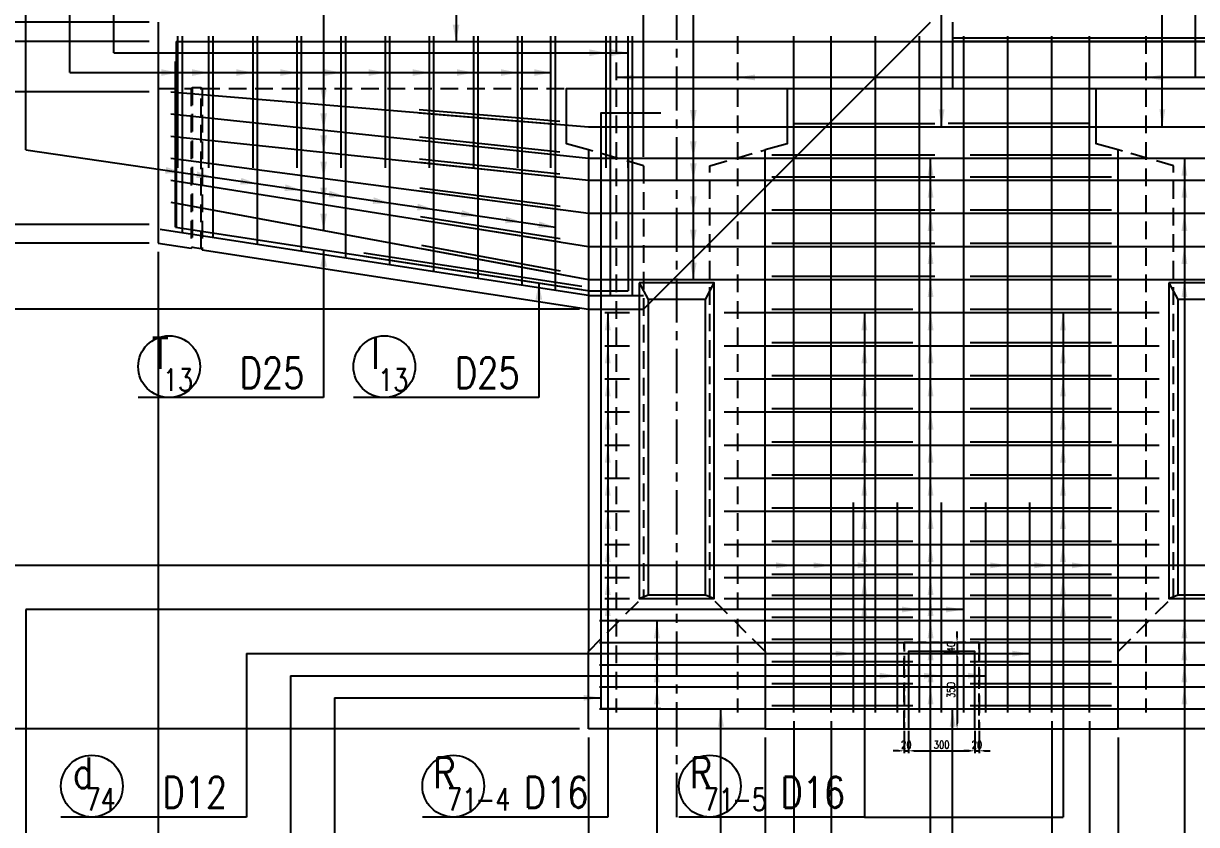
# Model space of a CAD drawing. Header units: millimetres. Extents: x -41433 to 131500, y -94900 to 39745.
# Drawn here: x 103590 to 108905, y -26274 to -22646 of the extents above; entities that cross this region are included whole.
import ezdxf
from ezdxf.enums import TextEntityAlignment as Align

# ---------------------------------------------------------------- set-up
doc = ezdxf.new("R2010")
doc.units = ezdxf.units.MM
doc.header["$LTSCALE"] = 160
doc.header["$MEASUREMENT"] = 0
for name, pattern in [('CENTER', [2, 1.25, -0.25, 0.25, -0.25]), ('DASHED', [0.75, 0.5, -0.25]), ('HIDDEN', [0.375, 0.25, -0.125])]:
    doc.linetypes.add(name, pattern=pattern)
doc.layers.get('0').update_dxf_attribs({"linetype": 'CONTINUOUS'})
doc.layers.get('DEFPOINTS').update_dxf_attribs({"color": 53, "linetype": 'CONTINUOUS'})
for name, color, linetype in [('CENTER', 6, 'CENTER'), ('DIM', 6, 'CONTINUOUS'), ('DIM-L', 6, 'CONTINUOUS'), ('GAIKEI-KEIKAKU', 4, 'CONTINUOUS'), ('TEKKIN-C', 3, 'CONTINUOUS'), ('TEKKIN-L', 2, 'CONTINUOUS'), ('TEKKIN-R', 3, 'CONTINUOUS'), ('TEKKIN-S', 3, 'CONTINUOUS'), ('TEXT', 4, 'CONTINUOUS')]:
    doc.layers.add(name, color=color, linetype=linetype)
doc.styles.add('DIM-TEXT', font='ROMANS', dxfattribs={"width": 0.8, "bigfont": 'EXTFONT'})
doc.styles.add('romans', font='romans.shx', dxfattribs={"bigfont": 'extfont.shx'})
doc.dimstyles.new('DIM10', dxfattribs={"dimscale": 10, "dimtxt": 3.5, "dimasz": 2.5, "dimexe": 1, "dimexo": 1, "dimgap": 1, "dimtad": 3, "dimdec": 1, "dimrnd": 1, "dimdsep": 46, "dimtxsty": 'DIM-TEXT', "dimcen": 0, "dimclrt": 4, "dimaunit": 1, "dimadec": 3, "dimazin": 2, "dimtfac": 1, "dimtdec": 1, "dimtix": 1, "dimtmove": 2, "dimatfit": 3, "dimfxl": 1, "dimtolj": 1, "dimtzin": 0, "dimlwd": -1, "dimlwe": -1, "dimarcsym": 0})
doc.dimstyles.new('DIM40', dxfattribs={"dimscale": 40, "dimtxt": 3.5, "dimasz": 2, "dimexe": 1, "dimexo": 1, "dimgap": 0.5, "dimtad": 1, "dimdec": 0, "dimzin": 9, "dimdsep": 46, "dimtxsty": 'DIM-TEXT', "dimcen": 0, "dimclrt": 4, "dimaunit": 1, "dimadec": 4, "dimazin": 0, "dimtfac": 1, "dimtdec": 0, "dimtix": 1, "dimtmove": 2, "dimatfit": 0, "dimfxl": 1, "dimlwd": -1, "dimlwe": -1, "dimarcsym": 0})

# ---------------------------------------------------------------- blocks, each defined once
blk = doc.blocks.new('*D1057')
at = {"layer": 'DEFPOINTS', "color": 0, "transparency": 16777216}
for p in [(104200, -22640), (101640, -25840), (106150, -25840)]:
    blk.add_point(p, dxfattribs=at)
at = {"layer": 'DIM', "color": 0, "transparency": 16777216}
for p, q in [((104160, -22640), (101600, -22640)), ((101640, -22720), (101640, -25760)), ((106110, -25840), (101600, -25840))]:
    blk.add_line(p, q, dxfattribs=at)
for points in [[(101626.7, -22720), (101653.3, -22720), (101640, -22640)], [(101626.7, -25760), (101653.3, -25760), (101640, -25840)]]:
    blk.add_solid(points, dxfattribs=at)
at = {"layer": 'DIM', "color": 4, "transparency": 16777216, "insert": (101550, -24240), "char_height": 140, "attachment_point": 5, "rotation": 90, "style": 'DIM-TEXT'}
blk.add_mtext('3200', dxfattribs=at)
blk = doc.blocks.new('*D1058')
at = {"layer": 'DEFPOINTS', "color": 0, "transparency": 16777216}
for p in [(106150, -23940), (101920, -25840), (106150, -25840)]:
    blk.add_point(p, dxfattribs=at)
at = {"layer": 'DIM', "color": 0, "transparency": 16777216}
for p, q in [((106110, -23940), (101880, -23940)), ((101920, -24020), (101920, -25760)), ((106110, -25840), (101880, -25840))]:
    blk.add_line(p, q, dxfattribs=at)
for points in [[(101906.7, -24020), (101933.3, -24020), (101920, -23940)], [(101906.7, -25760), (101933.3, -25760), (101920, -25840)]]:
    blk.add_solid(points, dxfattribs=at)
at = {"layer": 'DIM', "color": 4, "transparency": 16777216, "insert": (101830, -24890), "char_height": 140, "attachment_point": 5, "rotation": 90, "style": 'DIM-TEXT'}
blk.add_mtext('1900', dxfattribs=at)
blk = doc.blocks.new('*D1059')
at = {"layer": 'DEFPOINTS', "color": 0, "transparency": 16777216}
for p in [(104200, -22640), (101920, -23640), (104200, -23640)]:
    blk.add_point(p, dxfattribs=at)
at = {"layer": 'DIM', "color": 0, "transparency": 16777216}
for p, q in [((104160, -22640), (101880, -22640)), ((101920, -22720), (101920, -23560)), ((104160, -23640), (101880, -23640))]:
    blk.add_line(p, q, dxfattribs=at)
for points in [[(101906.7, -22720), (101933.3, -22720), (101920, -22640)], [(101906.7, -23560), (101933.3, -23560), (101920, -23640)]]:
    blk.add_solid(points, dxfattribs=at)
at = {"layer": 'DIM', "color": 4, "transparency": 16777216, "insert": (101830, -23140), "char_height": 140, "attachment_point": 5, "rotation": 90, "style": 'DIM-TEXT'}
blk.add_mtext('1000', dxfattribs=at)
blk = doc.blocks.new('*D1060')
at = {"layer": 'DEFPOINTS', "color": 0, "transparency": 16777216}
for p in [(104200, -23640), (106150, -25840), (106150, -28300)]:
    blk.add_point(p, dxfattribs=at)
at = {"layer": 'DIM', "color": 0, "transparency": 16777216}
for p, q in [((104200, -23680), (104200, -28340)), ((106150, -25880), (106150, -28340)), ((104280, -28300), (106070, -28300))]:
    blk.add_line(p, q, dxfattribs=at)
for points in [[(104280, -28286.7), (104280, -28313.3), (104200, -28300)], [(106070, -28286.7), (106070, -28313.3), (106150, -28300)]]:
    blk.add_solid(points, dxfattribs=at)
at = {"layer": 'DIM', "color": 4, "transparency": 16777216, "insert": (105175, -28210), "char_height": 140, "attachment_point": 5, "style": 'DIM-TEXT'}
blk.add_mtext('1950', dxfattribs=at)
blk = doc.blocks.new('*D1062')
at = {"layer": 'DEFPOINTS', "color": 0, "transparency": 16777216}
for p in [(106150, -25840), (110150, -26240), (110150, -28300)]:
    blk.add_point(p, dxfattribs=at)
at = {"layer": 'DIM', "color": 0, "transparency": 16777216}
for p, q in [((106150, -25880), (106150, -28340)), ((110150, -26280), (110150, -28340)), ((106230, -28300), (110070, -28300))]:
    blk.add_line(p, q, dxfattribs=at)
for points in [[(106230, -28286.7), (106230, -28313.3), (106150, -28300)], [(110070, -28286.7), (110070, -28313.3), (110150, -28300)]]:
    blk.add_solid(points, dxfattribs=at)
at = {"layer": 'DIM', "color": 4, "transparency": 16777216, "insert": (108150, -28210), "char_height": 140, "attachment_point": 5, "style": 'DIM-TEXT'}
blk.add_mtext('4000', dxfattribs=at)
blk = doc.blocks.new('*D1063')
at = {"layer": 'DEFPOINTS', "color": 0, "transparency": 16777216}
for p in [(106150, -25840), (106950, -25840), (106950, -28020)]:
    blk.add_point(p, dxfattribs=at)
at = {"layer": 'DIM', "color": 0, "transparency": 16777216}
for p, q in [((106150, -25880), (106150, -28060)), ((106950, -25880), (106950, -28060)), ((106230, -28020), (106870, -28020))]:
    blk.add_line(p, q, dxfattribs=at)
for points in [[(106230, -28006.7), (106230, -28033.3), (106150, -28020)], [(106870, -28006.7), (106870, -28033.3), (106950, -28020)]]:
    blk.add_solid(points, dxfattribs=at)
at = {"layer": 'DIM', "color": 4, "transparency": 16777216, "insert": (106550, -27930), "char_height": 140, "attachment_point": 5, "style": 'DIM-TEXT'}
blk.add_mtext('800', dxfattribs=at)
blk = doc.blocks.new('*D1064')
at = {"layer": 'DEFPOINTS', "color": 0, "transparency": 16777216}
for p in [(106950, -25840), (108550, -25840), (108550, -28020)]:
    blk.add_point(p, dxfattribs=at)
at = {"layer": 'DIM', "color": 0, "transparency": 16777216}
for p, q in [((106950, -25880), (106950, -28060)), ((108550, -25880), (108550, -28060)), ((107030, -28020), (108470, -28020))]:
    blk.add_line(p, q, dxfattribs=at)
for points in [[(107030, -28006.7), (107030, -28033.3), (106950, -28020)], [(108470, -28006.7), (108470, -28033.3), (108550, -28020)]]:
    blk.add_solid(points, dxfattribs=at)
at = {"layer": 'DIM', "color": 4, "transparency": 16777216, "insert": (107750, -27930), "char_height": 140, "attachment_point": 5, "style": 'DIM-TEXT'}
blk.add_mtext('1600', dxfattribs=at)
blk = doc.blocks.new('*D1065')
at = {"layer": 'DEFPOINTS', "color": 0, "transparency": 16777216}
for p in [(108550, -25840), (109350, -25840), (109350, -28020)]:
    blk.add_point(p, dxfattribs=at)
at = {"layer": 'DIM', "color": 0, "transparency": 16777216}
for p, q in [((108550, -25880), (108550, -28060)), ((109350, -25880), (109350, -28060)), ((108630, -28020), (109270, -28020))]:
    blk.add_line(p, q, dxfattribs=at)
for points in [[(108630, -28006.7), (108630, -28033.3), (108550, -28020)], [(109270, -28006.7), (109270, -28033.3), (109350, -28020)]]:
    blk.add_solid(points, dxfattribs=at)
at = {"layer": 'DIM', "color": 4, "transparency": 16777216, "insert": (108950, -27930), "char_height": 140, "attachment_point": 5, "style": 'DIM-TEXT'}
blk.add_mtext('800', dxfattribs=at)
blk = doc.blocks.new('*D1070')
at = {"layer": 'DEFPOINTS', "color": 0, "transparency": 16777216}
for p in [(104200, -23640), (101920, -23940), (106150, -23940)]:
    blk.add_point(p, dxfattribs=at)
at = {"layer": 'DIM', "color": 0, "transparency": 16777216}
for p, q in [((101920, -23560), (101920, -23480)), ((104160, -23640), (101880, -23640)), ((101920, -23640), (101920, -23940)), ((106110, -23940), (101880, -23940)), ((101920, -24020), (101920, -24100))]:
    blk.add_line(p, q, dxfattribs=at)
for points in [[(101906.7, -23560), (101933.3, -23560), (101920, -23640)], [(101906.7, -24020), (101933.3, -24020), (101920, -23940)]]:
    blk.add_solid(points, dxfattribs=at)
at = {"layer": 'DIM', "color": 4, "transparency": 16777216, "insert": (101830, -23790), "char_height": 140, "attachment_point": 5, "rotation": 90, "style": 'DIM-TEXT'}
blk.add_mtext('300', dxfattribs=at)
blk = doc.blocks.new('ARROW_4')
at = {"color": 0}
blk.add_solid([(0, 0), (-1, 0.2), (-1, -0.2)], dxfattribs=at)
blk = doc.blocks.new('*D1107')
at = {"layer": 'DEFPOINTS', "color": 0, "transparency": 16777216}
for p in [(104200, -22727), (102200, -22955.7), (104200, -22955.7)]:
    blk.add_point(p, dxfattribs=at)
at = {"layer": 'DIM', "color": 0, "transparency": 16777216}
for p, q in [((102200, -22647), (102200, -22567)), ((104160, -22727), (102160, -22727)), ((102200, -22727), (102200, -22955.7)), ((104160, -22955.7), (102160, -22955.7)), ((102200, -23035.7), (102200, -23115.7))]:
    blk.add_line(p, q, dxfattribs=at)
for points in [[(102186.7, -22647), (102213.3, -22647), (102200, -22727)], [(102186.7, -23035.7), (102213.3, -23035.7), (102200, -22955.7)]]:
    blk.add_solid(points, dxfattribs=at)
at = {"layer": 'DIM', "color": 4, "transparency": 16777216, "insert": (102290, -22841.3), "char_height": 140, "attachment_point": 5, "rotation": 90, "style": 'DIM-TEXT'}
blk.add_mtext('229', dxfattribs=at)
blk = doc.blocks.new('*D1108')
at = {"layer": 'DEFPOINTS', "color": 0, "transparency": 16777216}
for p in [(104200, -22640), (102200, -22727), (104200, -22727)]:
    blk.add_point(p, dxfattribs=at)
at = {"layer": 'DIM', "color": 0, "transparency": 16777216}
for p, q in [((102200, -22560), (102200, -22480)), ((104160, -22640), (102160, -22640)), ((102200, -22640), (102200, -22727)), ((104160, -22727), (102160, -22727)), ((102200, -22807), (102200, -22887))]:
    blk.add_line(p, q, dxfattribs=at)
for points in [[(102186.7, -22560), (102213.3, -22560), (102200, -22640)], [(102186.7, -22807), (102213.3, -22807), (102200, -22727)]]:
    blk.add_solid(points, dxfattribs=at)
at = {"layer": 'DIM', "color": 4, "transparency": 16777216, "insert": (102110, -22683.5), "char_height": 140, "attachment_point": 5, "rotation": 90, "style": 'DIM-TEXT'}
blk.add_mtext('87', dxfattribs=at)
blk = doc.blocks.new('*D1109')
at = {"layer": 'DEFPOINTS', "color": 0, "transparency": 16777216}
for p in [(104200, -22955.7), (102200, -23555.7), (104200, -23555.7)]:
    blk.add_point(p, dxfattribs=at)
at = {"layer": 'DIM', "color": 0, "transparency": 16777216}
for p, q in [((104160, -22955.7), (102160, -22955.7)), ((102200, -23035.7), (102200, -23475.7)), ((104160, -23555.7), (102160, -23555.7))]:
    blk.add_line(p, q, dxfattribs=at)
for points in [[(102186.7, -23035.7), (102213.3, -23035.7), (102200, -22955.7)], [(102186.7, -23475.7), (102213.3, -23475.7), (102200, -23555.7)]]:
    blk.add_solid(points, dxfattribs=at)
at = {"layer": 'DIM', "color": 4, "transparency": 16777216, "char_height": 140, "attachment_point": 5, "rotation": 90, "style": 'DIM-TEXT'}
for s, insert in [('6×100', (102110, -23255.7)), ('=600', (102290, -23255.7))]:
    blk.add_mtext(s, dxfattribs=dict(at, insert=insert))
blk = doc.blocks.new('*D1110')
at = {"layer": 'DEFPOINTS', "color": 0, "transparency": 16777216}
for p in [(104200, -23555.7), (102200, -23640), (104200, -23640)]:
    blk.add_point(p, dxfattribs=at)
at = {"layer": 'DIM', "color": 0, "transparency": 16777216}
for p, q in [((102200, -23475.7), (102200, -23395.7)), ((104160, -23555.7), (102160, -23555.7)), ((102200, -23555.7), (102200, -23640)), ((104160, -23640), (102160, -23640)), ((102200, -23720), (102200, -23800))]:
    blk.add_line(p, q, dxfattribs=at)
for points in [[(102186.7, -23475.7), (102213.3, -23475.7), (102200, -23555.7)], [(102186.7, -23720), (102213.3, -23720), (102200, -23640)]]:
    blk.add_solid(points, dxfattribs=at)
at = {"layer": 'DIM', "color": 4, "transparency": 16777216, "insert": (102110, -23697.8), "char_height": 140, "attachment_point": 5, "rotation": 90, "style": 'DIM-TEXT'}
blk.add_mtext('84', dxfattribs=at)
blk = doc.blocks.new('*D1112')
at = {"layer": 'DEFPOINTS', "color": 0, "transparency": 16777216}
for p, q in [((106400, -23250), (106400, -21280)), ((107800, -22600), (107800, -21280)), ((106480, -21320), (107720, -21320))]:
    blk.add_line(p, q, dxfattribs=at)
for p in [(107800, -21320), (107800, -22640), (106400, -23290)]:
    blk.add_point(p, dxfattribs=at)
for points in [[(106480, -21306.7), (106480, -21333.3), (106400, -21320)], [(107720, -21306.7), (107720, -21333.3), (107800, -21320)]]:
    blk.add_solid(points, dxfattribs=at)
at = {"layer": 'DEFPOINTS', "color": 4, "transparency": 16777216, "insert": (107100, -21230), "char_height": 140, "attachment_point": 5, "style": 'DIM-TEXT'}
blk.add_mtext('1400', dxfattribs=at)
blk = doc.blocks.new('*D632')
at = {"layer": 'DEFPOINTS', "transparency": 16777216}
for p, q in [((22500, 4360), (22500, 4260)), ((22800, 4360), (22800, 4260)), ((22525, 4270), (22775, 4270))]:
    blk.add_line(p, q, dxfattribs=at)
at = {"layer": 'DEFPOINTS', "color": 0, "transparency": 16777216}
for p in [(22500, 4370), (22800, 4370), (22800, 4270)]:
    blk.add_point(p, dxfattribs=at)
at = {"layer": 'DEFPOINTS', "transparency": 16777216}
for points in [[(22525, 4274.2), (22525, 4265.8), (22500, 4270)], [(22775, 4274.2), (22775, 4265.8), (22800, 4270)]]:
    blk.add_solid(points, dxfattribs=at)
at = {"layer": 'DEFPOINTS', "transparency": 16777216, "insert": (22650, 4297.5), "char_height": 35, "attachment_point": 5, "style": 'DIM-TEXT'}
blk.add_mtext('\\A1;300', dxfattribs=at)
blk = doc.blocks.new('*D633')
at = {"layer": 'DEFPOINTS', "transparency": 16777216}
for p, q in [((22480, 4360), (22480, 4260)), ((22500, 4360), (22500, 4260)), ((22455, 4270), (22430, 4270)), ((22480, 4270), (22500, 4270)), ((22525, 4270), (22550, 4270))]:
    blk.add_line(p, q, dxfattribs=at)
at = {"layer": 'DEFPOINTS', "color": 0, "transparency": 16777216}
for p in [(22480, 4370), (22500, 4370), (22500, 4270)]:
    blk.add_point(p, dxfattribs=at)
at = {"layer": 'DEFPOINTS', "transparency": 16777216}
for points in [[(22455, 4274.2), (22455, 4265.8), (22480, 4270)], [(22525, 4274.2), (22525, 4265.8), (22500, 4270)]]:
    blk.add_solid(points, dxfattribs=at)
at = {"layer": 'DEFPOINTS', "transparency": 16777216, "insert": (22490, 4297.5), "char_height": 35, "attachment_point": 5, "style": 'DIM-TEXT'}
blk.add_mtext('\\A1;20', dxfattribs=at)
blk = doc.blocks.new('*D634')
at = {"layer": 'DEFPOINTS', "transparency": 16777216}
for p, q in [((22800, 4360), (22800, 4260)), ((22820, 4360), (22820, 4260)), ((22775, 4270), (22750, 4270)), ((22800, 4270), (22820, 4270)), ((22845, 4270), (22870, 4270))]:
    blk.add_line(p, q, dxfattribs=at)
at = {"layer": 'DEFPOINTS', "color": 0, "transparency": 16777216}
for p in [(22800, 4370), (22820, 4370), (22820, 4270)]:
    blk.add_point(p, dxfattribs=at)
at = {"layer": 'DEFPOINTS', "transparency": 16777216}
for points in [[(22775, 4274.2), (22775, 4265.8), (22800, 4270)], [(22845, 4274.2), (22845, 4265.8), (22820, 4270)]]:
    blk.add_solid(points, dxfattribs=at)
at = {"layer": 'DEFPOINTS', "transparency": 16777216, "insert": (22810, 4297.5), "char_height": 35, "attachment_point": 5, "style": 'DIM-TEXT'}
blk.add_mtext('\\A1;20', dxfattribs=at)
blk = doc.blocks.new('*D635')
at = {"layer": 'DEFPOINTS', "transparency": 16777216}
for p, q in [((22660, 4720), (22730, 4720)), ((22720, 4695), (22720, 4395)), ((22660, 4370), (22730, 4370))]:
    blk.add_line(p, q, dxfattribs=at)
at = {"layer": 'DEFPOINTS', "color": 0, "transparency": 16777216}
for p in [(22650, 4720), (22650, 4370), (22720, 4370)]:
    blk.add_point(p, dxfattribs=at)
at = {"layer": 'DEFPOINTS', "transparency": 16777216}
for points in [[(22715.8, 4695), (22724.2, 4695), (22720, 4720)], [(22715.8, 4395), (22724.2, 4395), (22720, 4370)]]:
    blk.add_solid(points, dxfattribs=at)
at = {"layer": 'DEFPOINTS', "transparency": 16777216, "insert": (22692.5, 4545), "char_height": 35, "attachment_point": 5, "rotation": 90, "style": 'DIM-TEXT'}
blk.add_mtext('\\A1;350', dxfattribs=at)
blk = doc.blocks.new('*D636')
at = {"layer": 'DEFPOINTS', "transparency": 16777216}
for p, q in [((22720, 4785), (22720, 4810)), ((22660, 4760), (22730, 4760)), ((22720, 4760), (22720, 4720)), ((22660, 4720), (22730, 4720)), ((22720, 4695), (22720, 4670))]:
    blk.add_line(p, q, dxfattribs=at)
at = {"layer": 'DEFPOINTS', "color": 0, "transparency": 16777216}
for p in [(22650, 4760), (22650, 4720), (22720, 4720)]:
    blk.add_point(p, dxfattribs=at)
at = {"layer": 'DEFPOINTS', "transparency": 16777216}
for points in [[(22715.8, 4785), (22724.2, 4785), (22720, 4760)], [(22715.8, 4695), (22724.2, 4695), (22720, 4720)]]:
    blk.add_solid(points, dxfattribs=at)
at = {"layer": 'DEFPOINTS', "transparency": 16777216, "insert": (22692.5, 4740), "char_height": 35, "attachment_point": 5, "rotation": 90, "style": 'DIM-TEXT'}
blk.add_mtext('\\A1;40', dxfattribs=at)
blk = doc.blocks.new('*D1307')
at = {"layer": 'DEFPOINTS', "color": 0, "transparency": 16777216}
for p in [(107080, -25766), (106950, -25840), (107080, -27740)]:
    blk.add_point(p, dxfattribs=at)
at = {"layer": 'DIM', "color": 0, "transparency": 16777216}
for p, q in [((107080, -25806), (107080, -27780)), ((106950, -25880), (106950, -27780)), ((106870, -27740), (106790, -27740)), ((106950, -27740), (107080, -27740)), ((107160, -27740), (107240, -27740))]:
    blk.add_line(p, q, dxfattribs=at)
for points in [[(106870, -27726.7), (106870, -27753.3), (106950, -27740)], [(107160, -27726.7), (107160, -27753.3), (107080, -27740)]]:
    blk.add_solid(points, dxfattribs=at)
at = {"layer": 'DIM', "color": 4, "transparency": 16777216, "insert": (107015, -27650), "char_height": 140, "attachment_point": 5, "style": 'DIM-TEXT'}
blk.add_mtext('130', dxfattribs=at)
blk = doc.blocks.new('*D1308')
at = {"layer": 'DEFPOINTS', "color": 0, "transparency": 16777216}
for p in [(107250, -25766), (108250, -25766), (108250, -27740)]:
    blk.add_point(p, dxfattribs=at)
at = {"layer": 'DIM', "color": 0, "transparency": 16777216}
for p, q in [((107250, -25806), (107250, -27780)), ((108250, -25806), (108250, -27780)), ((107330, -27740), (108170, -27740))]:
    blk.add_line(p, q, dxfattribs=at)
for points in [[(107330, -27726.7), (107330, -27753.3), (107250, -27740)], [(108170, -27726.7), (108170, -27753.3), (108250, -27740)]]:
    blk.add_solid(points, dxfattribs=at)
at = {"layer": 'DIM', "color": 4, "transparency": 16777216, "insert": (107750, -27533.3), "char_height": 140, "attachment_point": 5, "style": 'DIM-TEXT'}
blk.add_mtext('10×100\\P=1000', dxfattribs=at)
blk = doc.blocks.new('*D1309')
at = {"layer": 'DEFPOINTS', "color": 0, "transparency": 16777216}
for p in [(107080, -25766), (107250, -25766), (107250, -27740)]:
    blk.add_point(p, dxfattribs=at)
at = {"layer": 'DIM', "color": 0, "transparency": 16777216}
for p, q in [((107080, -25806), (107080, -27780)), ((107250, -25806), (107250, -27780)), ((107000, -27740), (106920, -27740)), ((107080, -27740), (107250, -27740)), ((107330, -27740), (107410, -27740))]:
    blk.add_line(p, q, dxfattribs=at)
for points in [[(107000, -27726.7), (107000, -27753.3), (107080, -27740)], [(107330, -27726.7), (107330, -27753.3), (107250, -27740)]]:
    blk.add_solid(points, dxfattribs=at)
at = {"layer": 'DIM', "color": 4, "transparency": 16777216, "insert": (107165, -27533.3), "char_height": 140, "attachment_point": 5, "style": 'DIM-TEXT'}
blk.add_mtext('170\\P ', dxfattribs=at)
blk = doc.blocks.new('*D1310')
at = {"layer": 'DEFPOINTS', "color": 0, "transparency": 16777216}
for p in [(108420, -25766), (108550, -25840), (108420, -27740)]:
    blk.add_point(p, dxfattribs=at)
at = {"layer": 'DIM', "color": 0, "transparency": 16777216}
for p, q in [((108420, -25806), (108420, -27780)), ((108550, -25880), (108550, -27780)), ((108340, -27740), (108260, -27740)), ((108550, -27740), (108420, -27740)), ((108630, -27740), (108710, -27740))]:
    blk.add_line(p, q, dxfattribs=at)
for points in [[(108340, -27726.7), (108340, -27753.3), (108420, -27740)], [(108630, -27726.7), (108630, -27753.3), (108550, -27740)]]:
    blk.add_solid(points, dxfattribs=at)
at = {"layer": 'DIM', "color": 4, "transparency": 16777216, "insert": (108485, -27650), "char_height": 140, "attachment_point": 5, "style": 'DIM-TEXT'}
blk.add_mtext('130', dxfattribs=at)
blk = doc.blocks.new('*D1311')
at = {"layer": 'DEFPOINTS', "color": 0, "transparency": 16777216}
for p in [(108250, -25766), (108420, -25766), (108250, -27740)]:
    blk.add_point(p, dxfattribs=at)
at = {"layer": 'DIM', "color": 0, "transparency": 16777216}
for p, q in [((108250, -25806), (108250, -27780)), ((108420, -25806), (108420, -27780)), ((108170, -27740), (108090, -27740)), ((108420, -27740), (108250, -27740)), ((108500, -27740), (108580, -27740))]:
    blk.add_line(p, q, dxfattribs=at)
for points in [[(108170, -27726.7), (108170, -27753.3), (108250, -27740)], [(108500, -27726.7), (108500, -27753.3), (108420, -27740)]]:
    blk.add_solid(points, dxfattribs=at)
at = {"layer": 'DIM', "color": 4, "transparency": 16777216, "insert": (108335, -27533.3), "char_height": 140, "attachment_point": 5, "style": 'DIM-TEXT'}
blk.add_mtext('170\\P ', dxfattribs=at)
blk = doc.blocks.new('stopper(F)_R1500L35')
at = {"layer": 'DEFPOINTS', "linetype": 'HIDDEN'}
blk.add_lwpolyline([(22480, 4370), (22820, 4370), (22820, 4760), (22480, 4760)], close=True, dxfattribs=at)
at = {"layer": 'DEFPOINTS'}
blk.add_lwpolyline([(22500, 4370), (22800, 4370), (22800, 4720), (22500, 4720)], close=True, dxfattribs=at)
for base, p1, p2, picture, middle in [((22720, 4720), (22650, 4760), (22650, 4720), '*D636', (22692.5, 4740)), ((22720, 4370), (22650, 4720), (22650, 4370), '*D635', (22692.5, 4545))]:
    dim = blk.add_linear_dim(base=base, p1=p1, p2=p2, angle=90, dimstyle='DIM10', override={"dimclrt": 256}, dxfattribs=at)
    dim.commit()
    dim.dimension.update_dxf_attribs({"geometry": picture, "text_midpoint": middle})
for base, p1, p2, picture, middle in [((22500, 4270), (22480, 4370), (22500, 4370), '*D633', (22490, 4297.5)), ((22800, 4270), (22500, 4370), (22800, 4370), '*D632', (22650, 4297.5)), ((22820, 4270), (22800, 4370), (22820, 4370), '*D634', (22810, 4297.5))]:
    dim = blk.add_linear_dim(base=base, p1=p1, p2=p2, dimstyle='DIM10', override={"dimclrt": 256}, dxfattribs=at)
    dim.commit()
    dim.dimension.update_dxf_attribs({"geometry": picture, "text_midpoint": middle})

msp = doc.modelspace()

# ---------------------------------------------------------------- linework, layer by layer
at = {"layer": 'CENTER'}
msp.add_line((106550, -26240), (106550, -22440), dxfattribs=at)
at = {"layer": 'DEFPOINTS'}
for p, q in [((106400, -23940), (107700, -22640)), ((107800, -22640), (107800, -22940)), ((104209.58, -23577.73), (106159.58, -23877.73)), ((106150, -23877), (106400, -23877)), ((106150, -23940), (106400, -23940))]:
    msp.add_line(p, q, dxfattribs=at)
at = {"layer": 'DIM-L'}
for p, q in [((104000, -22778), (104000, -21640)), ((105550, -21840), (105550, -22727)), ((106625, -21840), (106625, -23805)), ((108900, -22890), (108900, -21840)), ((103800, -22868), (103800, -22040)), ((104950, -22240), (104950, -23583.34)), ((107750, -23114), (107750, -22240)), ((108750, -23114), (108750, -22240)), ((103600, -23217.81), (103600, -22440)), ((104000, -22778), (106330, -22778)), ((103800, -22868), (105980, -22868)), ((103600, -23217.81), (106000, -23568.24)), ((107700, -26640), (107700, -23255)), ((108850, -23255), (108850, -26640)), ((104950, -23670.9), (104950, -24340)), ((105925, -23820.9), (105925, -24340)), ((106237.31, -23955), (106237.31, -26240)), ((107400, -23955), (107400, -26240)), ((108300, -23955), (108300, -26240)), ((104950, -24340), (104110, -24340)), ((105925, -24340), (105085, -24340)), ((110050, -25100), (103400, -25100)), ((103600, -25300), (103600, -26640)), ((107850, -25300), (103600, -25300)), ((106460, -25350), (106460, -26640)), ((104600, -25500), (104600, -26240)), ((104600, -25500), (108150, -25500)), ((104800, -25600), (104800, -26640)), ((104800, -25600), (107950, -25600)), ((105000, -25700), (105000, -27040)), ((105000, -25700), (106208, -25700)), ((106750, -27040), (106750, -25750)), ((107800, -27040), (107800, -25750)), ((104600, -26240), (103760, -26240)), ((106237.31, -26240), (105397.31, -26240)), ((107400, -26240), (106560, -26240)), ((107400, -26240), (108300, -26240))]:
    msp.add_line(p, q, dxfattribs=at)
msp.add_lwpolyline([(109225, -22890), (106275, -22890)], dxfattribs=at)
for centre in [(104250, -24200), (105225, -24200), (103900, -26100), (105537.31, -26100), (106700, -26100)]:
    msp.add_circle(centre, 140, dxfattribs=at)
for points in [[(106355, -22876.67), (106355, -22903.33), (106275, -22890)], [(106905, -22876.67), (106905, -22903.33), (106825, -22890)], [(108755, -22876.67), (108755, -22903.33), (108675, -22890)], [(107736.67, -23034), (107763.33, -23034), (107750, -23114)], [(108736.67, -23034), (108763.33, -23034), (108750, -23114)], [(107686.67, -23335), (107713.33, -23335), (107700, -23255)], [(108863.33, -23335), (108836.67, -23335), (108850, -23255)], [(107686.67, -23435), (107713.33, -23435), (107700, -23355)], [(108863.33, -23435), (108836.67, -23435), (108850, -23355)], [(107686.67, -23585), (107713.33, -23585), (107700, -23505)], [(108863.33, -23585), (108836.67, -23585), (108850, -23505)], [(107686.67, -23735), (107713.33, -23735), (107700, -23655)], [(108863.33, -23735), (108836.67, -23735), (108850, -23655)], [(107686.67, -23885), (107713.33, -23885), (107700, -23805)], [(108863.33, -23885), (108836.67, -23885), (108850, -23805)], [(106223.98, -24035), (106250.65, -24035), (106237.31, -23955)], [(107386.67, -24035), (107413.33, -24035), (107400, -23955)], [(107686.67, -24035), (107713.33, -24035), (107700, -23955)], [(108313.33, -24035), (108286.67, -24035), (108300, -23955)], [(106223.98, -24185), (106250.65, -24185), (106237.31, -24105)], [(107386.67, -24185), (107413.33, -24185), (107400, -24105)], [(107686.67, -24185), (107713.33, -24185), (107700, -24105)], [(108313.33, -24185), (108286.67, -24185), (108300, -24105)], [(106223.98, -24335), (106250.65, -24335), (106237.31, -24255)], [(107386.67, -24335), (107413.33, -24335), (107400, -24255)], [(107686.67, -24335), (107713.33, -24335), (107700, -24255)], [(108313.33, -24335), (108286.67, -24335), (108300, -24255)], [(106223.98, -24485), (106250.65, -24485), (106237.31, -24405)], [(107386.67, -24485), (107413.33, -24485), (107400, -24405)], [(107686.67, -24485), (107713.33, -24485), (107700, -24405)], [(108313.33, -24485), (108286.67, -24485), (108300, -24405)], [(106223.98, -24635), (106250.65, -24635), (106237.31, -24555)], [(107386.67, -24635), (107413.33, -24635), (107400, -24555)], [(107686.67, -24635), (107713.33, -24635), (107700, -24555)], [(108313.33, -24635), (108286.67, -24635), (108300, -24555)], [(106223.98, -24785), (106250.65, -24785), (106237.31, -24705)], [(107386.67, -24785), (107413.33, -24785), (107400, -24705)], [(107686.67, -24785), (107713.33, -24785), (107700, -24705)], [(108313.33, -24785), (108286.67, -24785), (108300, -24705)], [(106223.98, -24935), (106250.65, -24935), (106237.31, -24855)], [(107386.67, -24935), (107413.33, -24935), (107400, -24855)], [(107686.67, -24935), (107713.33, -24935), (107700, -24855)], [(108313.33, -24935), (108286.67, -24935), (108300, -24855)], [(106223.98, -25085), (106250.65, -25085), (106237.31, -25005)], [(107386.67, -25085), (107413.33, -25085), (107400, -25005)], [(107686.67, -25085), (107713.33, -25085), (107700, -25005)], [(108313.33, -25085), (108286.67, -25085), (108300, -25005)], [(107000, -25113.33), (107000, -25086.67), (107080, -25100)], [(107170, -25113.33), (107170, -25086.67), (107250, -25100)], [(107370, -25113.33), (107370, -25086.67), (107450, -25100)], [(107970, -25113.33), (107970, -25086.67), (108050, -25100)], [(108170, -25113.33), (108170, -25086.67), (108250, -25100)], [(108340, -25113.33), (108340, -25086.67), (108420, -25100)], [(106223.98, -25235), (106250.65, -25235), (106237.31, -25155)], [(107386.67, -25235), (107413.33, -25235), (107400, -25155)], [(107686.67, -25235), (107713.33, -25235), (107700, -25155)], [(108313.33, -25235), (108286.67, -25235), (108300, -25155)], [(106223.98, -25330), (106250.65, -25330), (106237.31, -25250)], [(107386.67, -25330), (107413.33, -25330), (107400, -25250)], [(107570, -25286.67), (107570, -25313.33), (107650, -25300)], [(107686.67, -25330), (107713.33, -25330), (107700, -25250)], [(107770, -25286.67), (107770, -25313.33), (107850, -25300)], [(108313.33, -25330), (108286.67, -25330), (108300, -25250)], [(106473.33, -25430), (106446.67, -25430), (106460, -25350)], [(107686.67, -25430), (107713.33, -25430), (107700, -25350)], [(108863.33, -25430), (108836.67, -25430), (108850, -25350)], [(106473.33, -25530), (106446.67, -25530), (106460, -25450)], [(107686.67, -25530), (107713.33, -25530), (107700, -25450)], [(108863.33, -25530), (108836.67, -25530), (108850, -25450)], [(107270, -25486.67), (107270, -25513.33), (107350, -25500)], [(108070, -25486.67), (108070, -25513.33), (108150, -25500)], [(106473.33, -25630), (106446.67, -25630), (106460, -25550)], [(107686.67, -25630), (107713.33, -25630), (107700, -25550)], [(108863.33, -25630), (108836.67, -25630), (108850, -25550)], [(107470, -25586.67), (107470, -25613.33), (107550, -25600)], [(107670, -25586.67), (107670, -25613.33), (107750, -25600)], [(107870, -25586.67), (107870, -25613.33), (107950, -25600)], [(106473.33, -25730), (106446.67, -25730), (106460, -25650)], [(107686.67, -25730), (107713.33, -25730), (107700, -25650)], [(108863.33, -25730), (108836.67, -25730), (108850, -25650)], [(106128, -25713.33), (106128, -25686.67), (106208, -25700)], [(106763.33, -25830), (106736.67, -25830), (106750, -25750)], [(107786.67, -25830), (107813.33, -25830), (107800, -25750)]]:
    msp.add_solid(points, dxfattribs=at)
at = {"layer": 'GAIKEI-KEIKAKU'}
for p, q in [((104200, -22640), (104200, -22940)), ((104200, -22940), (104200, -23640)), ((106050, -22940), (114150, -22940)), ((106050, -23190), (106050, -22940)), ((106150, -23218.57), (106150, -25490)), ((106950, -25490), (106950, -23218.57)), ((104200, -23640), (104350, -23663.08)), ((104350, -23663.08), (104355, -23658.79)), ((104355, -23658.79), (104395, -23664.94)), ((104400, -23670.77), (104395, -23664.94)), ((104400, -23670.77), (106150, -23940)), ((106380.06, -23820), (106420.06, -23896.41)), ((106680.06, -23896.41), (106720.06, -23820)), ((108780.06, -23820), (108820.06, -23896.41)), ((106380.06, -25250), (106420.06, -25233.59)), ((106680.06, -25233.59), (106720.06, -25250)), ((108780.06, -25250), (108820.06, -25233.59)), ((106150, -25840), (106150, -25490)), ((106950, -25490), (106950, -25840)), ((106950, -25840), (106150, -25840)), ((106950, -25840), (108550, -25840))]:
    msp.add_line(p, q, dxfattribs=at)
at = {"layer": 'GAIKEI-KEIKAKU', "linetype": 'DASHED'}
for p, q in [((104200, -22940), (104350, -22940)), ((104350, -22940), (104355, -22935)), ((104350, -22940), (104350, -23663.08)), ((104355, -22935), (104395, -22935)), ((104355, -22935), (104355, -23658.79)), ((104395, -22935), (104400, -22940)), ((104395, -23664.94), (104395, -22935)), ((104400, -22940), (106050, -22940)), ((104400, -22940), (104400, -23670.77)), ((106400, -23290), (106150, -23218.57)), ((106400, -23290), (106400, -25240)), ((106150, -25490), (106400, -25240))]:
    msp.add_line(p, q, dxfattribs=at)
at = {"layer": 'GAIKEI-KEIKAKU', "flags": 128}
for points in [[(106150, -23218.57), (106050, -23190), (106050, -22940), (107050, -22940), (107050, -23190), (106950, -23218.57)], [(108550, -23218.57), (108450, -23190), (108450, -22940), (109450, -22940), (109450, -23190), (109350, -23218.57)], [(109350, -23218.57), (109350, -25840), (108550, -25840), (108550, -23218.57)]]:
    msp.add_lwpolyline(points, dxfattribs=at)
at = {"layer": 'GAIKEI-KEIKAKU', "linetype": 'DASHED'}
for points in [[(106950, -25490), (106700, -25240), (106700, -23290), (106950, -23218.57)], [(108550, -25490), (108800, -25240), (108800, -23290), (108550, -23218.57)], [(107580, -25840), (107580, -25450), (107920, -25450), (107920, -25840)]]:
    msp.add_lwpolyline(points, dxfattribs=at)
at = {"layer": 'GAIKEI-KEIKAKU', "flags": 128}
for points in [[(106380.06, -23820), (106380.06, -25250), (106720.06, -25250), (106720.06, -23820)], [(108780.06, -23820), (108780.06, -25250), (109120.06, -25250), (109120.06, -23820)], [(106680.06, -25233.59), (106680.06, -23896.41), (106420.06, -23896.41), (106420.06, -25233.59)], [(109080.06, -25233.59), (109080.06, -23896.41), (108820.06, -23896.41), (108820.06, -25233.59)]]:
    msp.add_lwpolyline(points, close=True, dxfattribs=at)
at = {"layer": 'TEKKIN-C'}
for p, q in [((104282, -22727), (109500, -22727)), ((104282, -22727), (104282, -23567.59)), ((116018, -22727), (107800, -22727)), ((104278.5, -23567.59), (104278.5, -22817.59)), ((104258, -22955.52), (106150, -23114)), ((104258, -23055.52), (106150, -23255)), ((105382.69, -23034.73), (106020.45, -23088.15)), ((105382.69, -23049.73), (106020.45, -23103.15)), ((106150, -23114), (107720, -23114)), ((106329.5, -23106.5), (106329.5, -23856.5)), ((104258, -23155.52), (106150, -23355)), ((105384.24, -23159.26), (106020.72, -23226.37)), ((105384.24, -23174.26), (106020.72, -23241.37)), ((104258, -23255.52), (106150, -23505)), ((105384.24, -23259.26), (106020.72, -23326.37)), ((105384.24, -23274.26), (106020.72, -23341.37)), ((106150, -23255), (107720, -23255)), ((104258, -23355.52), (106150, -23655)), ((106150, -23355), (107720, -23355)), ((105386.61, -23389.34), (106021.12, -23473.01)), ((105386.61, -23404.34), (106021.12, -23488.01)), ((104258, -23455.52), (106150, -23805)), ((105389.47, -23519.62), (106021.6, -23619.68)), ((105389.47, -23534.62), (106021.6, -23634.68)), ((106150, -23505), (107720, -23505)), ((104278.5, -23567.59), (106120, -23850.9)), ((105392.81, -23650.13), (106022.16, -23766.39)), ((105131.63, -23683.85), (106120, -23835.9)), ((105131.63, -23698.85), (106156.39, -23856.5)), ((105392.81, -23665.13), (106022.16, -23781.39)), ((106150, -23655), (107720, -23655)), ((106150, -23805), (107720, -23805)), ((106156.39, -23856.5), (106329.5, -23856.5))]:
    msp.add_line(p, q, dxfattribs=at)
at = {"layer": 'TEKKIN-C', "flags": 128}
msp.add_lwpolyline([(106478, -25750), (106208, -25750), (106208, -23050), (106478, -23050)], dxfattribs=at)
at = {"layer": 'TEKKIN-L'}
for p, q in [((107080, -23114), (108420, -23114)), ((107780, -23114), (110120, -23114)), ((106980, -23255), (108520, -23255)), ((107880, -23255), (110020, -23255)), ((106980, -23355), (108520, -23355)), ((107880, -23355), (110020, -23355)), ((106980, -23505), (108520, -23505)), ((107880, -23505), (110020, -23505)), ((106980, -23655), (108520, -23655)), ((107880, -23655), (110020, -23655)), ((106980, -23805), (108520, -23805)), ((107880, -23805), (110020, -23805)), ((106224, -23955), (106335.65, -23955)), ((106764.35, -23955), (107620, -23955)), ((106980, -23955), (108520, -23955)), ((107880, -23955), (108735.65, -23955)), ((106224, -24105), (106335.65, -24105)), ((106764.35, -24105), (107620, -24105)), ((106980, -24105), (108520, -24105)), ((107880, -24105), (108735.65, -24105)), ((106224, -24255), (106335.65, -24255)), ((106764.35, -24255), (107620, -24255)), ((106980, -24255), (108520, -24255)), ((107880, -24255), (108735.65, -24255)), ((106224, -24405), (106335.65, -24405)), ((106764.35, -24405), (107620, -24405)), ((106980, -24405), (108520, -24405)), ((107880, -24405), (108735.65, -24405)), ((106224, -24555), (106335.65, -24555)), ((106764.35, -24555), (107620, -24555)), ((106980, -24555), (108520, -24555)), ((107880, -24555), (108735.65, -24555)), ((106224, -24705), (106335.65, -24705)), ((106764.35, -24705), (107620, -24705)), ((106980, -24705), (108520, -24705)), ((107880, -24705), (108735.65, -24705)), ((106224, -24855), (106335.65, -24855)), ((106764.35, -24855), (107620, -24855)), ((106980, -24855), (108520, -24855)), ((107880, -24855), (108735.65, -24855)), ((106224, -25005), (106335.65, -25005)), ((106764.35, -25005), (107620, -25005)), ((106980, -25005), (108520, -25005)), ((107880, -25005), (108735.65, -25005)), ((106224, -25155), (106335.65, -25155)), ((106764.35, -25155), (107620, -25155)), ((106980, -25155), (108520, -25155)), ((107880, -25155), (108735.65, -25155)), ((106224, -25250), (106335.65, -25250)), ((106764.35, -25250), (107620, -25250)), ((106980, -25250), (108520, -25250)), ((107880, -25250), (108735.65, -25250)), ((106200, -25350), (107620, -25350)), ((106980, -25350), (108520, -25350)), ((107880, -25350), (110020, -25350)), ((106200, -25450), (107620, -25450)), ((106980, -25450), (108520, -25450)), ((107880, -25450), (110020, -25450)), ((106200, -25550), (107620, -25550)), ((106980, -25550), (108520, -25550)), ((107880, -25550), (110020, -25550)), ((106200, -25650), (107620, -25650)), ((106980, -25650), (108520, -25650)), ((107880, -25650), (110020, -25650)), ((106200, -25750), (107620, -25750)), ((106980, -25750), (108520, -25750)), ((107880, -25750), (110020, -25750))]:
    msp.add_line(p, q, dxfattribs=at)
at = {"layer": 'TEKKIN-R'}
for p, q in [((109500, -22712), (107800, -22712)), ((107080, -23099), (107720, -23099)), ((108420, -23099), (107780, -23099)), ((106980, -23240), (107720, -23240)), ((107880, -23240), (108520, -23240)), ((106980, -23340), (107720, -23340)), ((107880, -23340), (108520, -23340)), ((106980, -23490), (107720, -23490)), ((107880, -23490), (108520, -23490)), ((106980, -23640), (107720, -23640)), ((107880, -23640), (108520, -23640)), ((106980, -23790), (107720, -23790)), ((107880, -23790), (108520, -23790)), ((106980, -23940), (107620, -23940)), ((107880, -23940), (108520, -23940)), ((106980, -24090), (107620, -24090)), ((107880, -24090), (108520, -24090)), ((106980, -24240), (107620, -24240)), ((107880, -24240), (108520, -24240)), ((106980, -24390), (107620, -24390)), ((107880, -24390), (108520, -24390)), ((106980, -24540), (107620, -24540)), ((107880, -24540), (108520, -24540)), ((106980, -24690), (107620, -24690)), ((107880, -24690), (108520, -24690)), ((106980, -24840), (107620, -24840)), ((107880, -24840), (108520, -24840)), ((106980, -24990), (107620, -24990)), ((107880, -24990), (108520, -24990)), ((106980, -25140), (107620, -25140)), ((107880, -25140), (108520, -25140)), ((106980, -25235), (107620, -25235)), ((107880, -25235), (108520, -25235)), ((106980, -25335), (107620, -25335)), ((107880, -25335), (108520, -25335)), ((106980, -25435), (107620, -25435)), ((107880, -25435), (108520, -25435)), ((106980, -25535), (107620, -25535)), ((107880, -25535), (108520, -25535)), ((106980, -25635), (107620, -25635)), ((107880, -25635), (108520, -25635)), ((106980, -25735), (107620, -25735)), ((107880, -25735), (108520, -25735))]:
    msp.add_line(p, q, dxfattribs=at)
at = {"layer": 'TEKKIN-S'}
for p, q in [((104290, -23299), (104290, -22703)), ((104310, -23593.18), (104310, -22703)), ((104430, -23299), (104430, -22703)), ((104450, -23614.72), (104450, -22703)), ((104630, -23299), (104630, -22703)), ((104650, -23645.49), (104650, -22703)), ((104830, -23299), (104830, -22703)), ((104850, -23676.26), (104850, -22703)), ((105030, -23299), (105030, -22703)), ((105050, -23707.03), (105050, -22703)), ((105230, -23299), (105230, -22703)), ((105250, -23737.8), (105250, -22703)), ((105430, -23299), (105430, -22703)), ((105450, -23768.57), (105450, -22703)), ((105630, -23299), (105630, -22703)), ((105650, -23799.34), (105650, -22703)), ((105830, -23299), (105830, -22703)), ((105850, -23830.1), (105850, -22703)), ((105980, -23299), (105980, -22703)), ((106000, -23853.18), (106000, -22703)), ((106230, -23299), (106230, -22703)), ((106250, -23877), (106250, -22703)), ((106330, -23299), (106330, -22703)), ((106350, -23877), (106350, -22703)), ((107080, -25766), (107080, -22703)), ((107250, -25766), (107250, -22703)), ((107450, -25766), (107450, -22703)), ((107650, -25766), (107650, -22703)), ((107850, -25766), (107850, -22703)), ((108050, -25766), (108050, -22703)), ((108250, -25766), (108250, -22703)), ((108420, -25766), (108420, -22703)), ((107350, -25766), (107350, -24816)), ((107550, -25766), (107550, -24816)), ((107750, -25766), (107750, -24816)), ((107950, -25766), (107950, -24816)), ((108150, -25766), (108150, -24816))]:
    msp.add_line(p, q, dxfattribs=at)
at = {"layer": 'TEKKIN-S', "linetype": 'DASHED', "flags": 128}
for points in [[(106275, -22703), (106275, -25766)], [(106825, -22703), (106825, -25766)], [(108675, -22703), (108675, -25766)]]:
    msp.add_lwpolyline(points, dxfattribs=at)

# ---------------------------------------------------------------- block references
at = {"layer": 'DEFPOINTS'}
msp.add_blockref('stopper(F)_R1500L35', (85100, -30210), dxfattribs=at)
at = {"layer": 'DIM-L', "xscale": 76, "yscale": 76, "zscale": 76}
for p, rotation in [((105550, -22727), 270), ((105550, -22727), 270), ((104950, -23013.48), 270), ((104950, -23128.48), 270), ((106625, -23114), 270), ((104950, -23228.48), 270), ((106625, -23255), 270), ((104950, -23346.77), 270), ((106625, -23355), 270), ((104310, -23321.48), 351.6928927947442), ((104450, -23341.92), 351.6928927947442), ((104650, -23371.12), 351.6928927947442), ((104850, -23400.33), 351.6928927947442), ((104950, -23465.05), 270), ((105050, -23429.53), 351.6928927947442), ((105250, -23458.73), 351.6928927947442), ((106625, -23505), 270), ((105450, -23487.93), 351.6928927947442), ((105650, -23517.13), 351.6928927947442), ((104950, -23583.34), 270), ((105850, -23546.34), 351.6928927947442), ((106000, -23568.24), 351.6928927947442), ((106625, -23655), 270), ((104950, -23670.9), 89.99999999999999), ((106625, -23805), 270), ((105925, -23820.9), 89.99999999999999)]:
    msp.add_blockref('ARROW_4', p, dxfattribs=dict(at, rotation=rotation))
for p in [(106230, -22778), (106330, -22778), (104290, -22868), (104430, -22868), (104630, -22868), (104830, -22868), (105030, -22868), (105230, -22868), (105430, -22868), (105630, -22868), (105830, -22868), (105980, -22868)]:
    msp.add_blockref('ARROW_4', p, dxfattribs=at)

# ---------------------------------------------------------------- texts
at = {"layer": 'TEXT', "style": 'romans', "width": 0.8}
for s, height, p in [('T', 140, (104210, -24140)), ('I', 140, (105185, -24140)), ('13', 100, (104290, -24260)), ('13', 100, (105265, -24260)), ('d', 140, (103860, -26040)), ('R', 140, (105497.31, -26040)), ('R', 140, (106660, -26040)), ('74', 100, (103940, -26160)), ('71', 100, (105577.31, -26160)), ('-4', 100, (105717.31, -26160)), ('71', 100, (106740, -26160)), ('-5', 100, (106880, -26160))]:
    msp.add_text(s, height=height, rotation=0.00011, dxfattribs=at).set_placement(p, align=Align.MIDDLE)
for s, p in [('D25', (104570, -24340)), ('D25', (105545, -24340)), ('D12', (104220, -26240)), ('D16', (105857.31, -26240)), ('D16', (107020, -26240))]:
    msp.add_text(s, height=140, rotation=0.00011, dxfattribs=at).set_placement(p, align=Align.BOTTOM_LEFT)

# ---------------------------------------------------------------- dimensions: what is measured, and where the dimension line sits
at = {"layer": 'DEFPOINTS'}
dim = msp.add_linear_dim(base=(107800, -21320), p1=(106400, -23290), p2=(107800, -22640), dimstyle='DIM40', override={"dimfxl": 0}, dxfattribs=at)
dim.commit()
dim.dimension.update_dxf_attribs({"geometry": '*D1112', "text_midpoint": (107100, -21230)})
at = {"layer": 'DIM'}
for base, p1, p2, angle, picture, middle in [((102200, -22727), (104200, -22640), (104200, -22727), 90, '*D1108', (102110, -22683.5)), ((101640, -25840), (104200, -22640), (106150, -25840), 90, '*D1057', (101550, -24240)), ((101920, -23640), (104200, -22640), (104200, -23640), 90, '*D1059', (101830, -23140)), ((101920, -23940), (104200, -23640), (106150, -23940), 90, '*D1070', (101830, -23790)), ((101920, -25840), (106150, -23940), (106150, -25840), 90, '*D1058', (101830, -24890)), ((108420, -27740), (108550, -25840), (108420, -25766), 180, '*D1310', (108485, -27650))]:
    dim = msp.add_linear_dim(base=base, p1=p1, p2=p2, angle=angle, dimstyle='DIM40', dxfattribs=at)
    dim.commit()
    dim.dimension.update_dxf_attribs({"geometry": picture, "text_midpoint": middle})
for base, p1, p2, angle, text, picture, middle in [((102200, -22955.69), (104200, -22727), (104200, -22955.69), 90, '\\X<>', '*D1107', (102200, -22841.35)), ((102200, -23555.69), (104200, -22955.69), (104200, -23555.69), 90, '6×100\\X=<>', '*D1109', (102200, -23255.69)), ((108250, -27740), (108420, -25766), (108250, -25766), 180, '<>\\P ', '*D1311', (108335, -27533.33))]:
    dim = msp.add_linear_dim(base=base, p1=p1, p2=p2, angle=angle, text=text, dimstyle='DIM40', dxfattribs=at)
    dim.commit()
    dim.dimension.update_dxf_attribs({"geometry": picture, "text_midpoint": middle})
dim = msp.add_linear_dim(base=(102200, -23640), p1=(104200, -23555.69), p2=(104200, -23640), angle=90, dimstyle='DIM40', dxfattribs=at)
dim.commit()
dim.dimension.update_dxf_attribs({"geometry": '*D1110', "text_midpoint": (102110, -23697.85), "dimtype": 160})
for base, p1, p2, picture, middle in [((106150, -28300), (104200, -23640), (106150, -25840), '*D1060', (105175, -28210)), ((107080, -27740), (106950, -25840), (107080, -25766), '*D1307', (107015, -27650)), ((110150, -28300), (106150, -25840), (110150, -26240), '*D1062', (108150, -28210)), ((106950, -28020), (106150, -25840), (106950, -25840), '*D1063', (106550, -27930)), ((108550, -28020), (106950, -25840), (108550, -25840), '*D1064', (107750, -27930)), ((109350, -28020), (108550, -25840), (109350, -25840), '*D1065', (108950, -27930))]:
    dim = msp.add_linear_dim(base=base, p1=p1, p2=p2, dimstyle='DIM40', dxfattribs=at)
    dim.commit()
    dim.dimension.update_dxf_attribs({"geometry": picture, "text_midpoint": middle})
for base, p1, p2, text, picture, middle in [((107250, -27740), (107080, -25766), (107250, -25766), '<>\\P ', '*D1309', (107165, -27533.33)), ((108250, -27740), (107250, -25766), (108250, -25766), '10×100\\P=<>', '*D1308', (107750, -27533.33))]:
    dim = msp.add_linear_dim(base=base, p1=p1, p2=p2, text=text, dimstyle='DIM40', dxfattribs=at)
    dim.commit()
    dim.dimension.update_dxf_attribs({"geometry": picture, "text_midpoint": middle})

doc.saveas('drawing.dxf')
